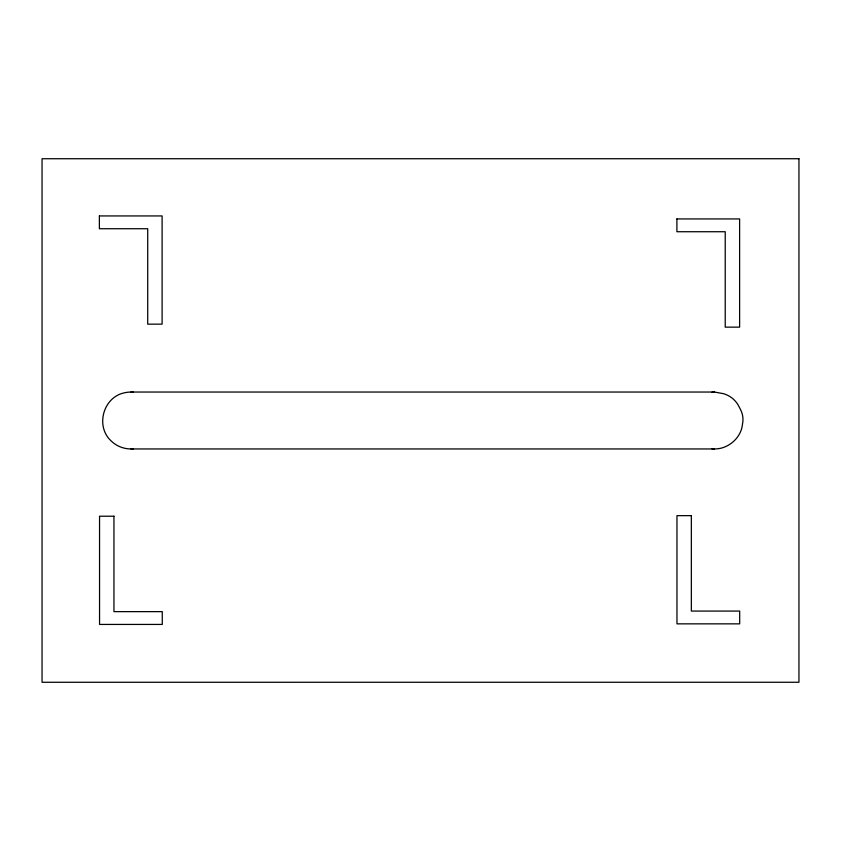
<?xml version="1.0" encoding="UTF-8"?>
<svg xmlns="http://www.w3.org/2000/svg" width="841" height="841" viewBox="0 0 841 841"><rect width="100%" height="100%" fill="white"/><g stroke="black" fill="none" stroke-linecap="round" stroke-linejoin="round"><path stroke-width="1.26" d="M130.923 392.043L714.503 392.043L723.46 393.672A25.156 25.156 0 0 1 738.093 404.899L740.574 409.693A21.361 21.361 0 0 1 742.477 424.179C741.478 435.428 732.553 444.91 721.872 447.98A28.457 28.457 0 0 1 712.033 448.842M130.923 448.947L714.503 448.947M712.033 392.148A28.457 28.457 0 0 1 714.503 392.043M133.404 448.842A28.457 28.457 0 0 1 110.812 440.621C95.496 426.198 103.086 397.846 123.564 393.02A28.457 28.457 0 0 1 133.404 392.158M99.375 215.937L99.375 228.731L147.711 228.731L147.711 324.153L162.103 324.153L162.103 215.937L99.375 215.937M676.9 218.933L676.9 231.727L725.226 231.727L725.226 327.149L739.617 327.149L739.617 218.933L676.9 218.933M798.95 158.728L42.05 158.739L42.05 682.272L798.95 682.261L798.95 158.728M691.344 515.649L676.963 515.649L676.963 623.854L739.681 623.854L739.681 611.071L691.344 611.071L691.344 515.649M113.945 516.216L99.553 516.216L99.553 624.432L162.271 624.432L162.271 611.638L113.945 611.638L113.945 516.216"/></g></svg>
